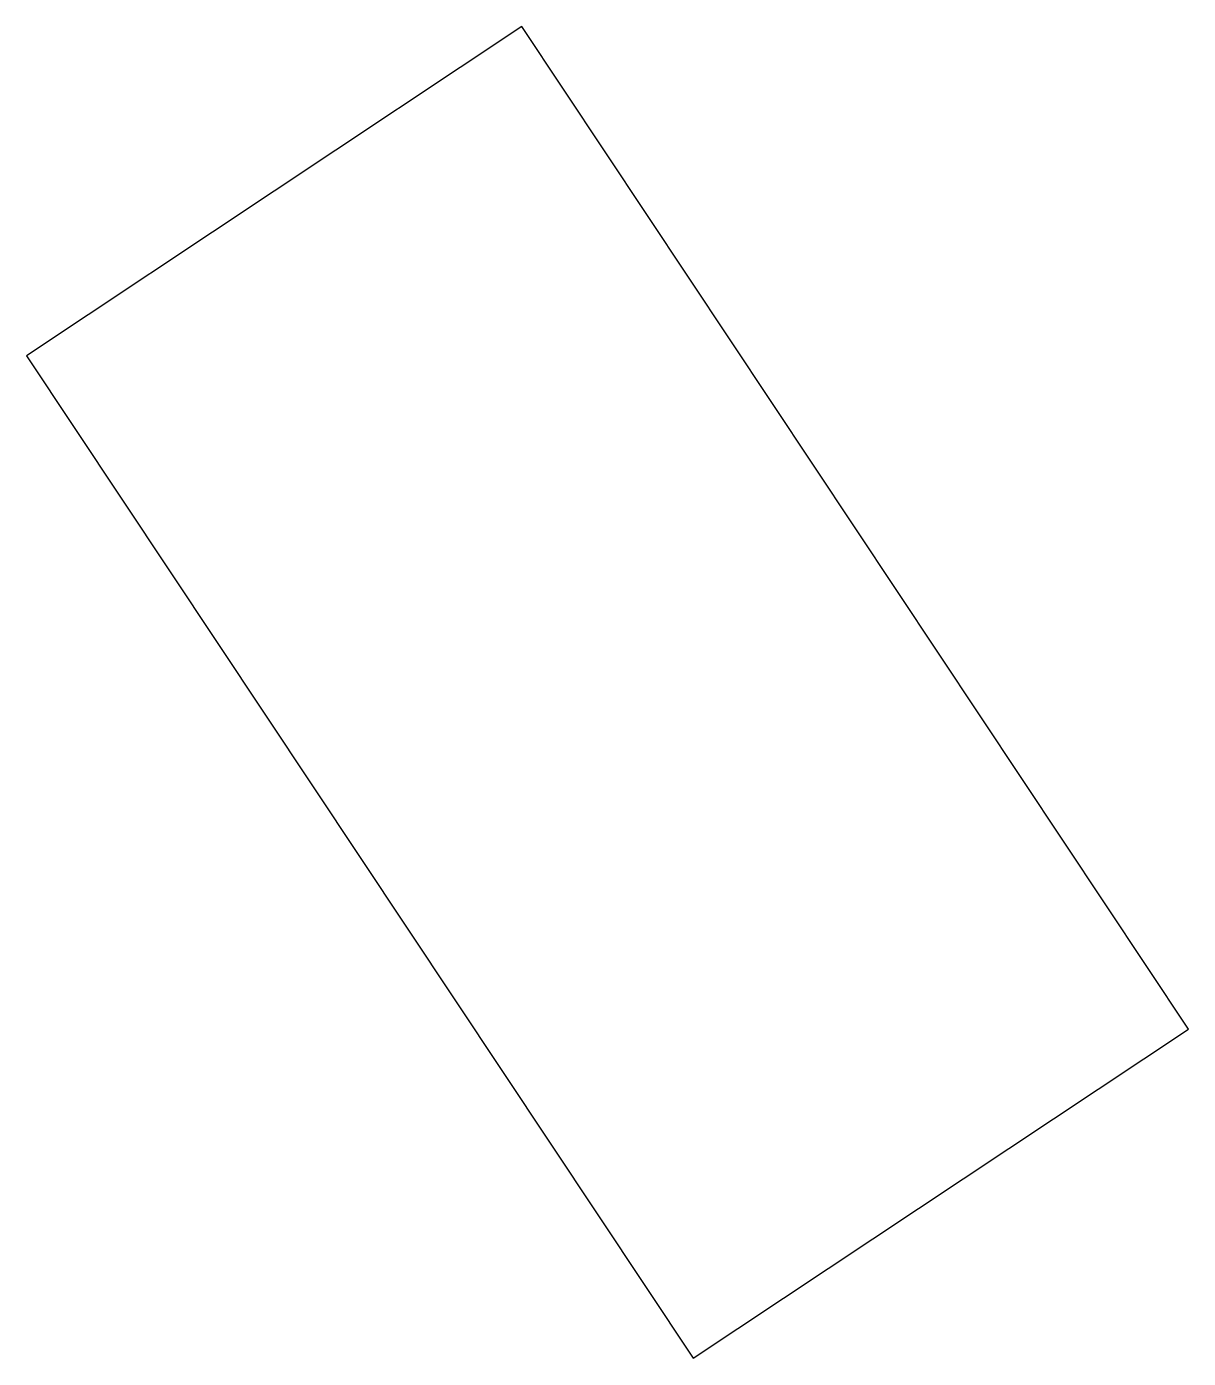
# Model space of a CAD drawing. Header units: millimetres. Extents: x 612779.8 to 612796.1, y 1317103.7 to 1317122.4.
import ezdxf

# ---------------------------------------------------------------- set-up
doc = ezdxf.new("R2010")
doc.units = ezdxf.units.MM

msp = doc.modelspace()

# ---------------------------------------------------------------- linework, layer by layer
at = {"color": 7, "true_color": 0xffffff}
msp.add_lwpolyline([(612786.749, 1317122.401), (612779.797, 1317117.779), (612789.151, 1317103.707), (612796.104, 1317108.328), (612786.749, 1317122.401)], dxfattribs=at)

doc.saveas('drawing.dxf')
